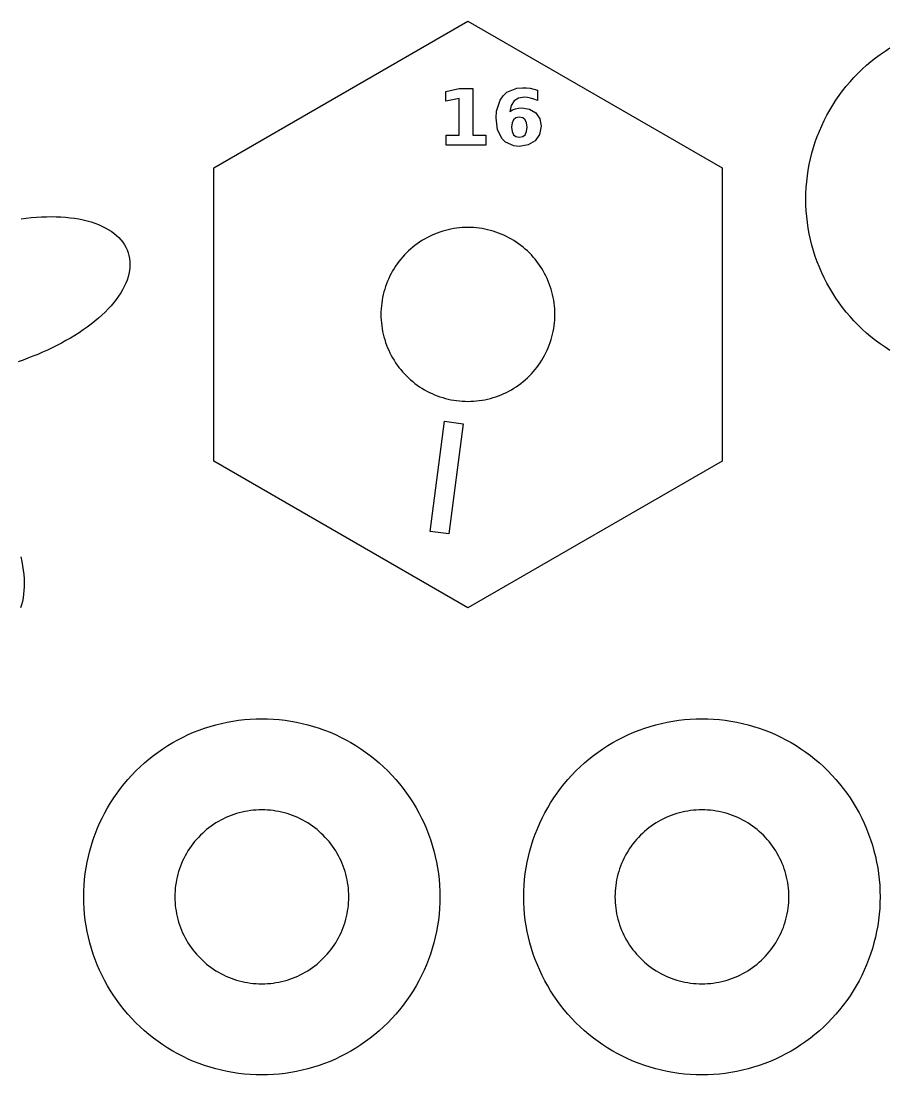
# Model space of a CAD drawing. Header units: millimetres. Extents: x 0 to 476, y 5 to 280.
# Drawn here: x 60 to 101.3, y 4.6 to 54.9 of the extents above; entities that cross this region are included whole.
import ezdxf

# ---------------------------------------------------------------- set-up
doc = ezdxf.new("R2010")
doc.units = ezdxf.units.MM
doc.layers.add('CUT', color=1, linetype='Continuous')
doc.layers.add('ENGRAVE', color=7, linetype='Continuous')

msp = doc.modelspace()

# ---------------------------------------------------------------- linework, layer by layer
at = {"layer": 'CUT'}
for points in [[(93.458, 47.933), (93.458, 33.933), (81.334, 26.933), (69.209, 33.933), (69.209, 47.933), (81.334, 54.933), (93.458, 47.933)], [(85.481, 41.069), (85.475, 41.205), (85.464, 41.34), (85.448, 41.475), (85.428, 41.609), (85.404, 41.743), (85.375, 41.876), (85.342, 42.007), (85.305, 42.138), (85.263, 42.267), (85.218, 42.395), (85.168, 42.521), (85.114, 42.646), (85.056, 42.769), (84.994, 42.89), (84.928, 43.008), (84.858, 43.125), (84.784, 43.239), (84.707, 43.351), (84.626, 43.46), (84.542, 43.566), (84.454, 43.67), (84.362, 43.77), (84.268, 43.868), (84.17, 43.962), (84.07, 44.053), (83.966, 44.141), (83.86, 44.226), (83.751, 44.307), (83.639, 44.384), (83.525, 44.458), (83.409, 44.527), (83.29, 44.593), (83.169, 44.655), (83.046, 44.713), (82.922, 44.767), (82.795, 44.817), (82.668, 44.863), (82.538, 44.905), (82.408, 44.942), (82.276, 44.975), (82.143, 45.004), (82.01, 45.028), (81.875, 45.048), (81.74, 45.063), (81.605, 45.074), (81.469, 45.081), (81.334, 45.083), (81.198, 45.081), (81.062, 45.074), (80.927, 45.063), (80.792, 45.048), (80.658, 45.028), (80.524, 45.004), (80.391, 44.975), (80.259, 44.942), (80.129, 44.905), (80, 44.863), (79.872, 44.817), (79.745, 44.767), (79.621, 44.713), (79.498, 44.655), (79.377, 44.593), (79.259, 44.527), (79.142, 44.458), (79.028, 44.384), (78.916, 44.307), (78.807, 44.226), (78.701, 44.141), (78.597, 44.053), (78.497, 43.962), (78.399, 43.868), (78.305, 43.77), (78.213, 43.67), (78.126, 43.566), (78.041, 43.46), (77.96, 43.351), (77.883, 43.239), (77.809, 43.125), (77.74, 43.008), (77.674, 42.89), (77.612, 42.769), (77.553, 42.646), (77.499, 42.521), (77.45, 42.395), (77.404, 42.267), (77.362, 42.138), (77.325, 42.007), (77.292, 41.876), (77.263, 41.743), (77.239, 41.609), (77.219, 41.475), (77.204, 41.34), (77.192, 41.205), (77.186, 41.069), (77.184, 40.933), (77.186, 40.798), (77.192, 40.662), (77.204, 40.527), (77.219, 40.392), (77.239, 40.257), (77.263, 40.124), (77.292, 39.991), (77.325, 39.859), (77.362, 39.729), (77.404, 39.599), (77.45, 39.471), (77.499, 39.345), (77.553, 39.221), (77.612, 39.098), (77.674, 38.977), (77.74, 38.858), (77.809, 38.742), (77.883, 38.628), (77.96, 38.516), (78.041, 38.407), (78.126, 38.301), (78.213, 38.197), (78.305, 38.096), (78.399, 37.999), (78.497, 37.904), (78.597, 37.813), (78.701, 37.725), (78.807, 37.641), (78.916, 37.56), (79.028, 37.483), (79.142, 37.409), (79.259, 37.339), (79.377, 37.273), (79.498, 37.211), (79.621, 37.153), (79.745, 37.099), (79.872, 37.049), (80, 37.004), (80.129, 36.962), (80.259, 36.925), (80.391, 36.892), (80.524, 36.863), (80.658, 36.839), (80.792, 36.819), (80.927, 36.803), (81.062, 36.792), (81.198, 36.786), (81.334, 36.783), (81.469, 36.786), (81.605, 36.792), (81.74, 36.803), (81.875, 36.819), (82.01, 36.839), (82.143, 36.863), (82.276, 36.892), (82.408, 36.925), (82.538, 36.962), (82.668, 37.004), (82.795, 37.049), (82.922, 37.099), (83.046, 37.153), (83.169, 37.211), (83.29, 37.273), (83.409, 37.339), (83.525, 37.409), (83.639, 37.483), (83.751, 37.56), (83.86, 37.641), (83.966, 37.725), (84.07, 37.813), (84.17, 37.904), (84.268, 37.999), (84.362, 38.096), (84.454, 38.197), (84.542, 38.301), (84.626, 38.407), (84.707, 38.516), (84.784, 38.628), (84.858, 38.742), (84.928, 38.858), (84.994, 38.977), (85.056, 39.098), (85.114, 39.221), (85.168, 39.345), (85.218, 39.471), (85.263, 39.599), (85.305, 39.729), (85.342, 39.859), (85.375, 39.991), (85.404, 40.124), (85.428, 40.257), (85.448, 40.392), (85.464, 40.527), (85.475, 40.662), (85.481, 40.798), (85.484, 40.933), (85.481, 41.069)], [(79.995, 12.859), (79.982, 12.581), (79.959, 12.304), (79.927, 12.028), (79.886, 11.753), (79.837, 11.479), (79.778, 11.207), (79.71, 10.937), (79.634, 10.67), (79.549, 10.405), (79.455, 10.143), (79.353, 9.884), (79.242, 9.629), (79.123, 9.378), (78.996, 9.13), (78.861, 8.887), (78.718, 8.649), (78.567, 8.415), (78.409, 8.186), (78.244, 7.963), (78.071, 7.745), (77.891, 7.533), (77.704, 7.327), (77.51, 7.127), (77.311, 6.933), (77.104, 6.747), (76.892, 6.567), (76.674, 6.394), (76.451, 6.228), (76.222, 6.07), (75.989, 5.919), (75.75, 5.776), (75.507, 5.641), (75.259, 5.514), (75.008, 5.395), (74.753, 5.284), (74.494, 5.182), (74.232, 5.088), (73.967, 5.003), (73.7, 4.927), (73.43, 4.859), (73.158, 4.801), (72.885, 4.751), (72.609, 4.71), (72.333, 4.678), (72.056, 4.655), (71.778, 4.642), (71.5, 4.637), (71.222, 4.642), (70.944, 4.655), (70.667, 4.678), (70.391, 4.71), (70.115, 4.751), (69.842, 4.801), (69.57, 4.859), (69.3, 4.927), (69.033, 5.003), (68.768, 5.088), (68.506, 5.182), (68.247, 5.284), (67.992, 5.395), (67.741, 5.514), (67.493, 5.641), (67.25, 5.776), (67.011, 5.919), (66.778, 6.07), (66.549, 6.228), (66.326, 6.394), (66.108, 6.567), (65.896, 6.747), (65.689, 6.933), (65.49, 7.127), (65.296, 7.327), (65.109, 7.533), (64.929, 7.745), (64.756, 7.963), (64.591, 8.186), (64.433, 8.415), (64.282, 8.649), (64.139, 8.887), (64.004, 9.13), (63.877, 9.378), (63.758, 9.629), (63.647, 9.884), (63.545, 10.143), (63.451, 10.405), (63.366, 10.67), (63.29, 10.937), (63.222, 11.207), (63.163, 11.479), (63.114, 11.753), (63.073, 12.028), (63.041, 12.304), (63.018, 12.581), (63.005, 12.859), (63, 13.137), (63.005, 13.415), (63.018, 13.693), (63.041, 13.97), (63.073, 14.247), (63.114, 14.522), (63.163, 14.796), (63.222, 15.067), (63.29, 15.337), (63.366, 15.605), (63.451, 15.869), (63.545, 16.131), (63.647, 16.39), (63.758, 16.645), (63.877, 16.897), (64.004, 17.144), (64.139, 17.387), (64.282, 17.626), (64.433, 17.86), (64.591, 18.088), (64.756, 18.312), (64.929, 18.53), (65.109, 18.742), (65.296, 18.948), (65.49, 19.148), (65.689, 19.341), (65.896, 19.528), (66.108, 19.708), (66.326, 19.881), (66.549, 20.046), (66.778, 20.205), (67.011, 20.355), (67.25, 20.498), (67.493, 20.634), (67.741, 20.761), (67.992, 20.88), (68.247, 20.99), (68.506, 21.092), (68.768, 21.186), (69.033, 21.271), (69.3, 21.348), (69.57, 21.415), (69.842, 21.474), (70.115, 21.524), (70.391, 21.565), (70.667, 21.596), (70.944, 21.619), (71.222, 21.633), (71.5, 21.637), (71.778, 21.633), (72.056, 21.619), (72.333, 21.596), (72.609, 21.565), (72.885, 21.524), (73.158, 21.474), (73.43, 21.415), (73.7, 21.348), (73.967, 21.271), (74.232, 21.186), (74.494, 21.092), (74.753, 20.99), (75.008, 20.88), (75.259, 20.761), (75.507, 20.634), (75.75, 20.498), (75.989, 20.355), (76.222, 20.205), (76.451, 20.046), (76.674, 19.881), (76.892, 19.708), (77.104, 19.528), (77.311, 19.341), (77.51, 19.148), (77.704, 18.948), (77.891, 18.742), (78.071, 18.53), (78.244, 18.312), (78.409, 18.088), (78.567, 17.86), (78.718, 17.626), (78.861, 17.387), (78.996, 17.144), (79.123, 16.897), (79.242, 16.645), (79.353, 16.39), (79.455, 16.131), (79.549, 15.869), (79.634, 15.605), (79.71, 15.337), (79.778, 15.067), (79.837, 14.796), (79.886, 14.522), (79.927, 14.247), (79.959, 13.97), (79.982, 13.693), (79.995, 13.415), (80, 13.137), (79.995, 12.859)], [(100.995, 12.859), (100.982, 12.581), (100.959, 12.304), (100.927, 12.028), (100.886, 11.753), (100.837, 11.479), (100.778, 11.207), (100.71, 10.937), (100.634, 10.67), (100.549, 10.405), (100.455, 10.143), (100.353, 9.884), (100.242, 9.629), (100.123, 9.378), (99.996, 9.13), (99.861, 8.887), (99.718, 8.649), (99.567, 8.415), (99.409, 8.186), (99.244, 7.963), (99.071, 7.745), (98.891, 7.533), (98.704, 7.327), (98.51, 7.127), (98.311, 6.933), (98.104, 6.747), (97.892, 6.567), (97.674, 6.394), (97.451, 6.228), (97.222, 6.07), (96.989, 5.919), (96.75, 5.776), (96.507, 5.641), (96.259, 5.514), (96.008, 5.395), (95.753, 5.284), (95.494, 5.182), (95.232, 5.088), (94.967, 5.003), (94.7, 4.927), (94.43, 4.859), (94.158, 4.801), (93.885, 4.751), (93.609, 4.71), (93.333, 4.678), (93.056, 4.655), (92.778, 4.642), (92.5, 4.637), (92.222, 4.642), (91.944, 4.655), (91.667, 4.678), (91.391, 4.71), (91.115, 4.751), (90.842, 4.801), (90.57, 4.859), (90.3, 4.927), (90.033, 5.003), (89.768, 5.088), (89.506, 5.182), (89.247, 5.284), (88.992, 5.395), (88.741, 5.514), (88.493, 5.641), (88.25, 5.776), (88.011, 5.919), (87.778, 6.07), (87.549, 6.228), (87.326, 6.394), (87.108, 6.567), (86.896, 6.747), (86.689, 6.933), (86.49, 7.127), (86.296, 7.327), (86.109, 7.533), (85.929, 7.745), (85.756, 7.963), (85.591, 8.186), (85.433, 8.415), (85.282, 8.649), (85.139, 8.887), (85.004, 9.13), (84.877, 9.378), (84.758, 9.629), (84.647, 9.884), (84.545, 10.143), (84.451, 10.405), (84.366, 10.67), (84.29, 10.937), (84.222, 11.207), (84.163, 11.479), (84.114, 11.753), (84.073, 12.028), (84.041, 12.304), (84.018, 12.581), (84.005, 12.859), (84, 13.137), (84.005, 13.415), (84.018, 13.693), (84.041, 13.97), (84.073, 14.247), (84.114, 14.522), (84.163, 14.796), (84.222, 15.067), (84.29, 15.337), (84.366, 15.605), (84.451, 15.869), (84.545, 16.131), (84.647, 16.39), (84.758, 16.645), (84.877, 16.897), (85.004, 17.144), (85.139, 17.387), (85.282, 17.626), (85.433, 17.86), (85.591, 18.088), (85.756, 18.312), (85.929, 18.53), (86.109, 18.742), (86.296, 18.948), (86.49, 19.148), (86.689, 19.341), (86.896, 19.528), (87.108, 19.708), (87.326, 19.881), (87.549, 20.046), (87.778, 20.205), (88.011, 20.355), (88.25, 20.498), (88.493, 20.634), (88.741, 20.761), (88.992, 20.88), (89.247, 20.99), (89.506, 21.092), (89.768, 21.186), (90.033, 21.271), (90.3, 21.348), (90.57, 21.415), (90.842, 21.474), (91.115, 21.524), (91.391, 21.565), (91.667, 21.596), (91.944, 21.619), (92.222, 21.633), (92.5, 21.637), (92.778, 21.633), (93.056, 21.619), (93.333, 21.596), (93.609, 21.565), (93.885, 21.524), (94.158, 21.474), (94.43, 21.415), (94.7, 21.348), (94.967, 21.271), (95.232, 21.186), (95.494, 21.092), (95.753, 20.99), (96.008, 20.88), (96.259, 20.761), (96.507, 20.634), (96.75, 20.498), (96.989, 20.355), (97.222, 20.205), (97.451, 20.046), (97.674, 19.881), (97.892, 19.708), (98.104, 19.528), (98.311, 19.341), (98.51, 19.148), (98.704, 18.948), (98.891, 18.742), (99.071, 18.53), (99.244, 18.312), (99.409, 18.088), (99.567, 17.86), (99.718, 17.626), (99.861, 17.387), (99.996, 17.144), (100.123, 16.897), (100.242, 16.645), (100.353, 16.39), (100.455, 16.131), (100.549, 15.869), (100.634, 15.605), (100.71, 15.337), (100.778, 15.067), (100.837, 14.796), (100.886, 14.522), (100.927, 14.247), (100.959, 13.97), (100.982, 13.693), (100.995, 13.415), (101, 13.137), (100.995, 12.859)], [(75.648, 13.273), (75.641, 13.409), (75.63, 13.544), (75.614, 13.679), (75.595, 13.813), (75.57, 13.947), (75.542, 14.08), (75.509, 14.211), (75.471, 14.342), (75.43, 14.471), (75.384, 14.599), (75.334, 14.725), (75.28, 14.85), (75.222, 14.973), (75.16, 15.094), (75.094, 15.212), (75.024, 15.329), (74.951, 15.443), (74.873, 15.555), (74.792, 15.664), (74.708, 15.77), (74.62, 15.874), (74.529, 15.974), (74.434, 16.072), (74.337, 16.166), (74.236, 16.257), (74.133, 16.345), (74.026, 16.43), (73.917, 16.511), (73.806, 16.588), (73.691, 16.661), (73.575, 16.731), (73.456, 16.797), (73.335, 16.859), (73.213, 16.917), (73.088, 16.971), (72.962, 17.021), (72.834, 17.067), (72.705, 17.109), (72.574, 17.146), (72.442, 17.179), (72.31, 17.208), (72.176, 17.232), (72.042, 17.252), (71.907, 17.267), (71.771, 17.278), (71.636, 17.285), (71.5, 17.287), (71.364, 17.285), (71.229, 17.278), (71.093, 17.267), (70.958, 17.252), (70.824, 17.232), (70.69, 17.208), (70.558, 17.179), (70.426, 17.146), (70.295, 17.109), (70.166, 17.067), (70.038, 17.021), (69.912, 16.971), (69.787, 16.917), (69.665, 16.859), (69.544, 16.797), (69.425, 16.731), (69.309, 16.661), (69.194, 16.588), (69.083, 16.511), (68.974, 16.43), (68.867, 16.345), (68.764, 16.257), (68.663, 16.166), (68.566, 16.072), (68.471, 15.974), (68.38, 15.874), (68.292, 15.77), (68.208, 15.664), (68.127, 15.555), (68.049, 15.443), (67.976, 15.329), (67.906, 15.212), (67.84, 15.094), (67.778, 14.973), (67.72, 14.85), (67.666, 14.725), (67.616, 14.599), (67.57, 14.471), (67.529, 14.342), (67.491, 14.211), (67.458, 14.08), (67.43, 13.947), (67.405, 13.813), (67.386, 13.679), (67.37, 13.544), (67.359, 13.409), (67.352, 13.273), (67.35, 13.137), (67.352, 13.001), (67.359, 12.866), (67.37, 12.73), (67.386, 12.596), (67.405, 12.461), (67.43, 12.328), (67.458, 12.195), (67.491, 12.063), (67.529, 11.933), (67.57, 11.803), (67.616, 11.675), (67.666, 11.549), (67.72, 11.425), (67.778, 11.302), (67.84, 11.181), (67.906, 11.062), (67.976, 10.946), (68.049, 10.832), (68.127, 10.72), (68.208, 10.611), (68.292, 10.505), (68.38, 10.401), (68.471, 10.3), (68.566, 10.203), (68.663, 10.108), (68.764, 10.017), (68.867, 9.929), (68.974, 9.845), (69.083, 9.764), (69.194, 9.687), (69.309, 9.613), (69.425, 9.543), (69.544, 9.477), (69.665, 9.415), (69.787, 9.357), (69.912, 9.303), (70.038, 9.253), (70.166, 9.207), (70.295, 9.166), (70.426, 9.129), (70.558, 9.096), (70.69, 9.067), (70.824, 9.043), (70.958, 9.023), (71.093, 9.007), (71.229, 8.996), (71.364, 8.989), (71.5, 8.987), (71.636, 8.989), (71.771, 8.996), (71.907, 9.007), (72.042, 9.023), (72.176, 9.043), (72.31, 9.067), (72.442, 9.096), (72.574, 9.129), (72.705, 9.166), (72.834, 9.207), (72.962, 9.253), (73.088, 9.303), (73.213, 9.357), (73.335, 9.415), (73.456, 9.477), (73.575, 9.543), (73.691, 9.613), (73.806, 9.687), (73.917, 9.764), (74.026, 9.845), (74.133, 9.929), (74.236, 10.017), (74.337, 10.108), (74.434, 10.203), (74.529, 10.3), (74.62, 10.401), (74.708, 10.505), (74.792, 10.611), (74.873, 10.72), (74.951, 10.832), (75.024, 10.946), (75.094, 11.062), (75.16, 11.181), (75.222, 11.302), (75.28, 11.425), (75.334, 11.549), (75.384, 11.675), (75.43, 11.803), (75.471, 11.933), (75.509, 12.063), (75.542, 12.195), (75.57, 12.328), (75.595, 12.461), (75.614, 12.596), (75.63, 12.73), (75.641, 12.866), (75.648, 13.001), (75.65, 13.137), (75.648, 13.273)], [(96.648, 13.273), (96.641, 13.409), (96.63, 13.544), (96.614, 13.679), (96.595, 13.813), (96.57, 13.947), (96.542, 14.08), (96.509, 14.211), (96.471, 14.342), (96.43, 14.471), (96.384, 14.599), (96.334, 14.725), (96.28, 14.85), (96.222, 14.973), (96.16, 15.094), (96.094, 15.212), (96.024, 15.329), (95.951, 15.443), (95.873, 15.555), (95.792, 15.664), (95.708, 15.77), (95.62, 15.874), (95.529, 15.974), (95.434, 16.072), (95.337, 16.166), (95.236, 16.257), (95.133, 16.345), (95.026, 16.43), (94.917, 16.511), (94.806, 16.588), (94.691, 16.661), (94.575, 16.731), (94.456, 16.797), (94.335, 16.859), (94.213, 16.917), (94.088, 16.971), (93.962, 17.021), (93.834, 17.067), (93.705, 17.109), (93.574, 17.146), (93.442, 17.179), (93.31, 17.208), (93.176, 17.232), (93.042, 17.252), (92.907, 17.267), (92.771, 17.278), (92.636, 17.285), (92.5, 17.287), (92.364, 17.285), (92.229, 17.278), (92.093, 17.267), (91.958, 17.252), (91.824, 17.232), (91.69, 17.208), (91.558, 17.179), (91.426, 17.146), (91.295, 17.109), (91.166, 17.067), (91.038, 17.021), (90.912, 16.971), (90.787, 16.917), (90.665, 16.859), (90.544, 16.797), (90.425, 16.731), (90.309, 16.661), (90.194, 16.588), (90.083, 16.511), (89.974, 16.43), (89.867, 16.345), (89.764, 16.257), (89.663, 16.166), (89.566, 16.072), (89.471, 15.974), (89.38, 15.874), (89.292, 15.77), (89.208, 15.664), (89.127, 15.555), (89.049, 15.443), (88.976, 15.329), (88.906, 15.212), (88.84, 15.094), (88.778, 14.973), (88.72, 14.85), (88.666, 14.725), (88.616, 14.599), (88.57, 14.471), (88.529, 14.342), (88.491, 14.211), (88.458, 14.08), (88.43, 13.947), (88.405, 13.813), (88.386, 13.679), (88.37, 13.544), (88.359, 13.409), (88.352, 13.273), (88.35, 13.137), (88.352, 13.001), (88.359, 12.866), (88.37, 12.73), (88.386, 12.596), (88.405, 12.461), (88.43, 12.328), (88.458, 12.195), (88.491, 12.063), (88.529, 11.933), (88.57, 11.803), (88.616, 11.675), (88.666, 11.549), (88.72, 11.425), (88.778, 11.302), (88.84, 11.181), (88.906, 11.062), (88.976, 10.946), (89.049, 10.832), (89.127, 10.72), (89.208, 10.611), (89.292, 10.505), (89.38, 10.401), (89.471, 10.3), (89.566, 10.203), (89.663, 10.108), (89.764, 10.017), (89.867, 9.929), (89.974, 9.845), (90.083, 9.764), (90.194, 9.687), (90.309, 9.613), (90.425, 9.543), (90.544, 9.477), (90.665, 9.415), (90.787, 9.357), (90.912, 9.303), (91.038, 9.253), (91.166, 9.207), (91.295, 9.166), (91.426, 9.129), (91.558, 9.096), (91.69, 9.067), (91.824, 9.043), (91.958, 9.023), (92.093, 9.007), (92.229, 8.996), (92.364, 8.989), (92.5, 8.987), (92.636, 8.989), (92.771, 8.996), (92.907, 9.007), (93.042, 9.023), (93.176, 9.043), (93.31, 9.067), (93.442, 9.096), (93.574, 9.129), (93.705, 9.166), (93.834, 9.207), (93.962, 9.253), (94.088, 9.303), (94.213, 9.357), (94.335, 9.415), (94.456, 9.477), (94.575, 9.543), (94.691, 9.613), (94.806, 9.687), (94.917, 9.764), (95.026, 9.845), (95.133, 9.929), (95.236, 10.017), (95.337, 10.108), (95.434, 10.203), (95.529, 10.3), (95.62, 10.401), (95.708, 10.505), (95.792, 10.611), (95.873, 10.72), (95.951, 10.832), (96.024, 10.946), (96.094, 11.062), (96.16, 11.181), (96.222, 11.302), (96.28, 11.425), (96.334, 11.549), (96.384, 11.675), (96.43, 11.803), (96.471, 11.933), (96.509, 12.063), (96.542, 12.195), (96.57, 12.328), (96.595, 12.461), (96.614, 12.596), (96.63, 12.73), (96.641, 12.866), (96.648, 13.001), (96.65, 13.137), (96.648, 13.273)]]:
    msp.add_lwpolyline(points, close=True, dxfattribs=at)
for points in [[(101.469, 39.215), (101.236, 39.366), (101.007, 39.524), (100.783, 39.69), (100.566, 39.863), (100.353, 40.043), (100.147, 40.229), (99.948, 40.423), (99.754, 40.623), (99.567, 40.829), (99.387, 41.041), (99.214, 41.259), (99.049, 41.482), (98.89, 41.711), (98.74, 41.945), (98.597, 42.183), (98.462, 42.426), (98.334, 42.674), (98.216, 42.925), (98.105, 43.181), (98.003, 43.439), (97.909, 43.701), (97.824, 43.966), (97.748, 44.233), (97.68, 44.503), (97.621, 44.775), (97.571, 45.049), (97.531, 45.324), (97.499, 45.6), (97.476, 45.877), (97.462, 46.155), (97.458, 46.433), (97.462, 46.711), (97.476, 46.989), (97.499, 47.266), (97.531, 47.543), (97.571, 47.818), (97.621, 48.092), (97.68, 48.363), (97.748, 48.633), (97.824, 48.901), (97.909, 49.166), (98.003, 49.427), (98.105, 49.686), (98.216, 49.941), (98.334, 50.193), (98.462, 50.44), (98.597, 50.683), (98.74, 50.922), (98.89, 51.156), (99.049, 51.384), (99.214, 51.608), (99.387, 51.826), (99.567, 52.038), (99.754, 52.244), (99.948, 52.444), (100.147, 52.637), (100.353, 52.824), (100.566, 53.004), (100.783, 53.177), (101.007, 53.343), (101.236, 53.501), (101.469, 53.652)], [(60.01, 45.495), (60.256, 45.526), (60.5, 45.552), (60.742, 45.573), (60.982, 45.588), (61.22, 45.597), (61.454, 45.6), (61.685, 45.597), (61.912, 45.588), (62.134, 45.572), (62.352, 45.55), (62.564, 45.522), (62.771, 45.488), (62.972, 45.447), (63.166, 45.4), (63.354, 45.347), (63.534, 45.288), (63.706, 45.222), (63.871, 45.15), (64.027, 45.073), (64.175, 44.99), (64.314, 44.901), (64.444, 44.807), (64.564, 44.707), (64.675, 44.602), (64.775, 44.492), (64.866, 44.378), (64.946, 44.259), (65.016, 44.136), (65.075, 44.009), (65.124, 43.878), (65.162, 43.743), (65.188, 43.605), (65.204, 43.465), (65.209, 43.321), (65.203, 43.175), (65.186, 43.027), (65.158, 42.878), (65.12, 42.726), (65.07, 42.574), (65.01, 42.42), (64.939, 42.266), (64.858, 42.111), (64.767, 41.957), (64.666, 41.802), (64.555, 41.648), (64.435, 41.495), (64.306, 41.343), (64.167, 41.192), (64.02, 41.043), (63.865, 40.895), (63.701, 40.749), (63.53, 40.606), (63.352, 40.465), (63.167, 40.327), (62.976, 40.192), (62.778, 40.059), (62.575, 39.93), (62.367, 39.805), (62.154, 39.682), (61.937, 39.564), (61.717, 39.449), (61.493, 39.338), (61.266, 39.231), (61.037, 39.128), (60.806, 39.028), (60.574, 38.933), (60.341, 38.842), (60.341, 38.842), (60.107, 38.755), (59.874, 38.672)], [(59.999, 29.356), (60.046, 29.142), (60.085, 28.931), (60.116, 28.724), (60.139, 28.521), (60.155, 28.321), (60.162, 28.127), (60.161, 27.937), (60.152, 27.753), (60.135, 27.574), (60.11, 27.401), (60.076, 27.235), (60.034, 27.076), (59.985, 26.923)]]:
    msp.add_lwpolyline(points, dxfattribs=at)
at = {"layer": 'ENGRAVE'}
for points in [[(80.284, 51.105), (80.284, 51.579), (80.912, 51.709), (81.575, 51.709), (81.575, 49.489), (82.19, 49.489), (82.19, 49.007), (80.301, 49.007), (80.301, 49.489), (80.916, 49.489), (80.916, 51.235), (80.284, 51.105)], [(84.173, 51.289), (84.027, 51.298), (83.75, 51.255), (83.542, 51.125), (83.404, 50.911), (83.339, 50.613), (83.463, 50.69), (83.597, 50.745), (83.743, 50.779), (83.902, 50.79), (84.276, 50.729), (84.57, 50.547), (84.761, 50.267), (84.825, 49.912), (84.753, 49.521), (84.54, 49.216), (84.208, 49.02), (83.779, 48.955), (83.53, 48.977), (83.123, 49.155), (82.963, 49.31), (82.747, 49.741), (82.675, 50.32), (82.696, 50.636), (82.865, 51.162), (83.012, 51.372), (83.197, 51.539), (83.66, 51.731), (83.938, 51.755), (84.122, 51.747), (84.3, 51.726), (84.474, 51.689), (84.647, 51.639), (84.647, 51.139), (84.48, 51.21), (84.323, 51.259), (84.173, 51.289)], [(83.443, 50.074), (83.42, 49.867), (83.443, 49.659), (83.512, 49.511), (83.626, 49.422), (83.786, 49.393), (83.947, 49.422), (84.062, 49.511), (84.13, 49.659), (84.153, 49.867), (84.13, 50.074), (84.062, 50.222), (83.947, 50.311), (83.786, 50.341), (83.626, 50.311), (83.512, 50.222), (83.443, 50.074)], [(79.538, 30.578), (80.219, 35.834), (81.112, 35.719), (80.43, 30.463), (79.538, 30.578)]]:
    msp.add_lwpolyline(points, close=True, dxfattribs=at)

doc.saveas('drawing.dxf')
